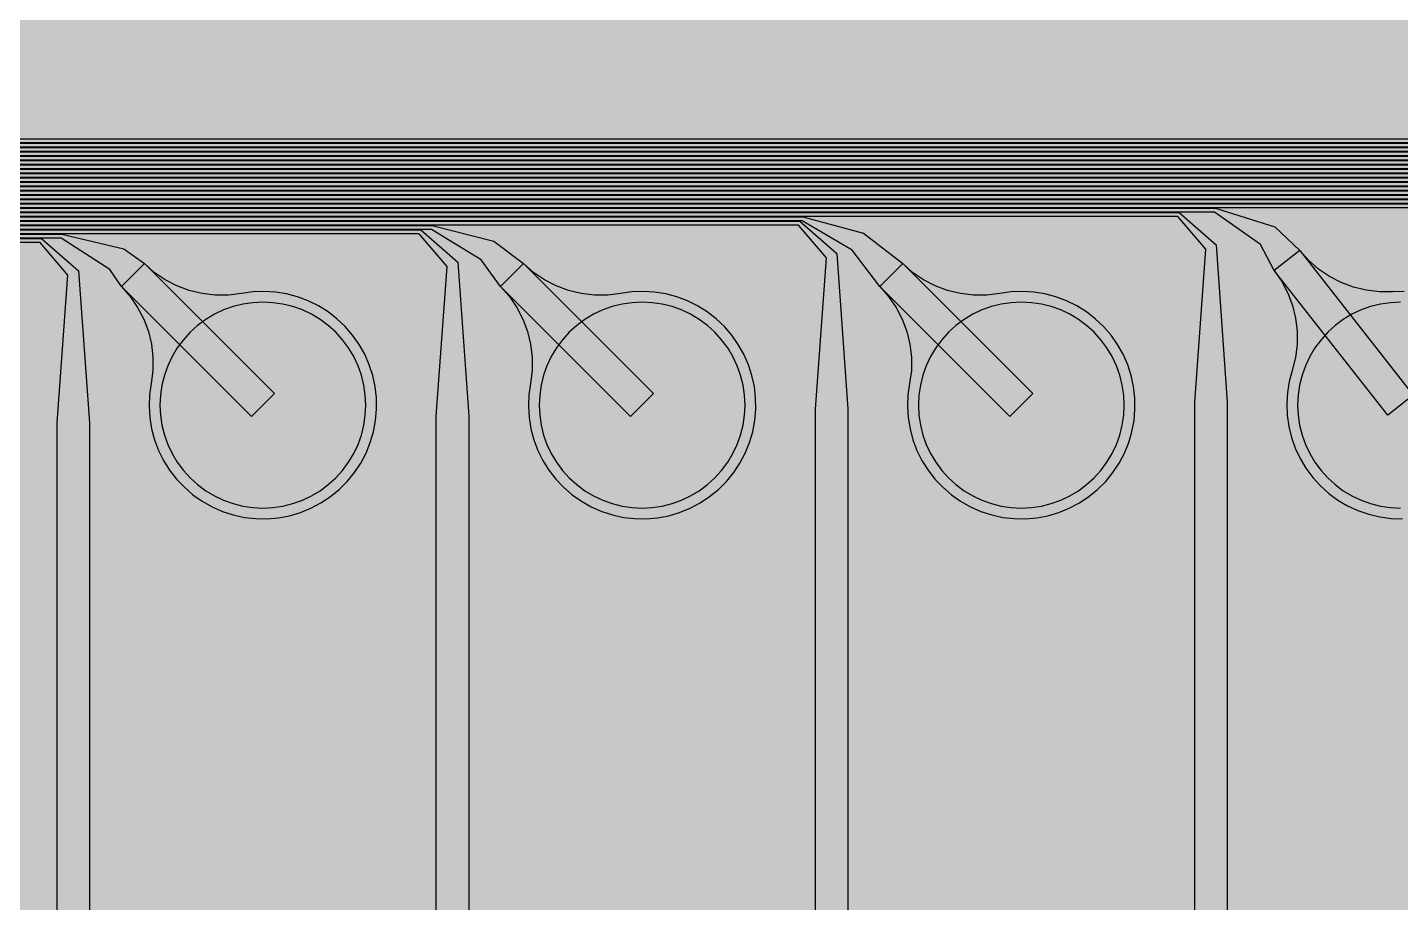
# Model space of a CAD drawing. Header units: metres. Extents: x -7231 to 10969, y -37556 to 1873.
# Drawn here: x -3886 to -2618, y -19390 to -18582 of the extents above; entities that cross this region are included whole.
import ezdxf

# ---------------------------------------------------------------- set-up
doc = ezdxf.new("R2010")
doc.units = ezdxf.units.M
for name, color, linetype in [('Metal1', 4, 'CONTINUOUS'), ('Metal2', 3, 'CONTINUOUS'), ('Polyimide', 7, 'CONTINUOUS'), ('Polyimide_Negative', 5, 'CONTINUOUS')]:
    doc.layers.add(name, color=color, linetype=linetype)

msp = doc.modelspace()

# ---------------------------------------------------------------- hatches: boundary and pattern name
at = {"layer": 'Polyimide'}
msp.add_hatch(color=7, dxfattribs=at).paths.add_polyline_path([(4065.7, -468), (4066.7, -502), (4068.5, -536), (4071.4, -570), (4075.5, -604), (4081, -638), (4088, -672), (4096.5, -706), (4106.6, -740), (4118.3, -774), (4131.6, -808), (4146.5, -842), (4162.9, -876), (4180.7, -910), (4199.8, -944), (4220.2, -978), (4241.7, -1012), (4264.2, -1046), (4287.5, -1080), (4311.5, -1114), (4336, -1148), (4360.9, -1182), (4385.9, -1216), (4410.9, -1250), (4435.7, -1284), (4460.2, -1318), (4484.2, -1352), (4507.5, -1385.9), (4530, -1419.9), (4551.5, -1453.9), (4571.9, -1487.9), (4591.1, -1521.9), (4608.9, -1555.9), (4625.3, -1589.9), (4640.1, -1623.9), (4653.4, -1657.9), (4665.1, -1691.9), (4675.2, -1725.9), (4683.7, -1759.9), (4690.7, -1793.9), (4696.2, -1827.9), (4700.3, -1861.9), (4703.2, -1895.9), (4705.1, -1929.9), (4706.1, -1963.9), (4706.4, -1997.9), (4706.5, -2031.9), (4706.5, -4793), (4710, -4838.4), (4720.2, -4882.7), (4737.1, -4925), (4760.1, -4964.2), (4788.9, -4999.5), (4822.6, -5030), (4860.5, -5055.1), (4901.8, -5074.2), (4901.8, -5074.2), (4970.7, -5105.2), (5034.7, -5145.3), (5092.8, -5193.5), (5143.8, -5249.2), (5186.9, -5311.2), (5221.2, -5378.4), (5246.2, -5449.7), (5261.4, -5523.7), (5266.5, -5599), (5261.4, -5674.3), (5246.2, -5748.3), (5221.2, -5819.6), (5186.9, -5886.8), (5143.8, -5948.8), (5092.8, -6004.5), (5034.7, -6052.7), (4970.7, -6092.8), (4901.8, -6123.8), (4860.5, -6142.9), (4822.6, -6168), (4788.9, -6198.5), (4760.1, -6233.8), (4737.1, -6273), (4720.2, -6315.3), (4710, -6359.6), (4706.5, -6405), (4706.5, -9221.5), (4710, -9266.9), (4720.2, -9311.2), (4737.1, -9353.5), (4760.1, -9392.7), (4788.9, -9428), (4822.6, -9458.5), (4860.5, -9483.6), (4901.8, -9502.7), (4970.7, -9533.7), (5034.7, -9573.8), (5092.8, -9622), (5143.8, -9677.7), (5186.9, -9739.7), (5221.2, -9806.9), (5246.2, -9878.2), (5261.4, -9952.2), (5266.5, -10027.5), (5261.4, -10102.8), (5246.2, -10176.8), (5221.2, -10248.1), (5186.9, -10315.3), (5143.8, -10377.3), (5092.8, -10433), (5034.7, -10481.2), (4970.7, -10521.3), (4901.8, -10552.3), (4860.5, -10571.4), (4822.6, -10596.5), (4788.9, -10627), (4760.1, -10662.3), (4737.1, -10701.5), (4720.2, -10743.8), (4710, -10788.1), (4706.5, -10833.5), (4706.5, -13650), (4710, -13695.4), (4720.2, -13739.7), (4737.1, -13782), (4760.1, -13821.2), (4788.9, -13856.5), (4822.6, -13887), (4860.5, -13912.1), (4901.8, -13931.2), (4970.7, -13962.2), (5034.7, -14002.2), (5092.8, -14050.5), (5143.8, -14106.2), (5186.9, -14168.2), (5221.2, -14235.4), (5246.2, -14306.7), (5261.4, -14380.7), (5266.5, -14456), (5261.4, -14531.3), (5246.2, -14605.3), (5221.2, -14676.5), (5186.9, -14743.8), (5143.8, -14805.8), (5092.8, -14861.5), (5034.7, -14909.7), (4970.7, -14949.8), (4901.8, -14980.8), (4860.5, -14999.9), (4822.6, -15025), (4788.9, -15055.5), (4760.1, -15090.8), (4737.1, -15130), (4720.2, -15172.3), (4710, -15216.6), (4706.5, -15262), (4706.5, -15456), (4720.9, -15750), (4764.1, -16041.3), (4835.7, -16326.8), (4934.9, -16604), (5060.7, -16870.2), (5212.1, -17122.7), (5387.5, -17359.2), (5585.2, -17577.3), (5803.3, -17775), (6039.8, -17950.4), (6292.3, -18101.8), (6558.4, -18227.6), (6835.6, -18326.8), (7121.2, -18398.3), (7412.4, -18441.5), (7706.5, -18456), (9969, -18456), (10047.4, -18459.8), (10125.1, -18471.4), (10201.2, -18490.4), (10275.2, -18516.9), (10346.1, -18550.5), (10413.5, -18590.8), (10476.5, -18637.6), (10534.7, -18690.3), (10587.4, -18748.5), (10634.2, -18811.5), (10674.5, -18878.9), (10708.1, -18949.8), (10734.6, -19023.8), (10753.6, -19099.9), (10765.2, -19177.6), (10769, -19256), (10769, -20895.8), (10730.2, -20951.4), (10694.6, -21009.1), (10662.2, -21068.6), (10633.2, -21129.9), (10607.6, -21192.7), (10585.5, -21256.7), (10566.9, -21322), (10552, -21388.1), (10540.8, -21455), (10533.4, -21522.3), (10529.6, -21590), (10529.6, -21657.8), (10533.4, -21725.5), (10540.8, -21792.9), (10552, -21859.7), (10566.9, -21925.9), (10585.5, -21991.1), (10607.6, -22055.2), (10633.2, -22117.9), (10662.2, -22179.2), (10694.6, -22238.7), (10730.2, -22296.4), (10769, -22352), (10769, -32454.2), (10728.7, -32510.5), (10691.7, -32568.9), (10658, -32629.3), (10627.8, -32691.6), (10601.2, -32755.4), (10578.2, -32820.7), (10558.9, -32887.1), (10543.4, -32954.5), (10531.8, -33022.7), (10524, -33091.4), (10520.1, -33160.5), (10520.1, -33229.7), (10524, -33298.8), (10531.8, -33367.5), (10543.4, -33435.7), (10558.9, -33503.1), (10578.2, -33569.5), (10601.2, -33634.8), (10627.8, -33698.6), (10658, -33760.8), (10691.7, -33821.3), (10728.7, -33879.7), (10769, -33936), (10769, -36556), (10765.2, -36634.4), (10753.6, -36712.1), (10734.6, -36788.2), (10708.1, -36862.1), (10674.5, -36933.1), (10634.2, -37000.5), (10587.4, -37063.5), (10534.7, -37121.7), (10476.5, -37174.4), (10413.5, -37221.2), (10346.1, -37261.5), (10275.2, -37295.1), (10201.2, -37321.6), (10125.1, -37340.6), (10047.4, -37352.1), (9969, -37356), (-6231, -37356), (-6309.4, -37352.1), (-6387.1, -37340.6), (-6463.2, -37321.6), (-6537.2, -37295.1), (-6608.1, -37261.5), (-6675.5, -37221.2), (-6738.5, -37174.4), (-6796.7, -37121.7), (-6849.4, -37063.5), (-6896.2, -37000.5), (-6936.5, -36933.1), (-6970.1, -36862.1), (-6996.6, -36788.2), (-7015.6, -36712.1), (-7027.2, -36634.4), (-7031, -36556), (-7031, -33936), (-6990.7, -33879.8), (-6953.7, -33821.3), (-6920, -33760.9), (-6889.8, -33698.6), (-6863.2, -33634.8), (-6840.2, -33569.5), (-6820.9, -33503.1), (-6805.4, -33435.7), (-6793.7, -33367.5), (-6785.9, -33298.8), (-6782, -33229.7), (-6782, -33160.5), (-6785.9, -33091.4), (-6793.7, -33022.7), (-6805.4, -32954.5), (-6820.9, -32887.1), (-6840.2, -32820.6), (-6863.2, -32755.4), (-6889.8, -32691.5), (-6920, -32629.3), (-6953.7, -32568.9), (-6990.7, -32510.4), (-7031, -32454.2), (-7031, -22364.8), (-6990.7, -22308.6), (-6953.7, -22250.1), (-6920, -22189.7), (-6889.8, -22127.5), (-6863.2, -22063.6), (-6840.2, -21998.4), (-6820.9, -21931.9), (-6805.4, -21864.5), (-6793.7, -21796.3), (-6785.9, -21727.6), (-6782, -21658.5), (-6782, -21589.3), (-6785.9, -21520.3), (-6793.7, -21451.5), (-6805.4, -21383.3), (-6820.9, -21315.9), (-6840.2, -21249.5), (-6863.2, -21184.2), (-6889.8, -21120.4), (-6920, -21058.1), (-6953.7, -20997.7), (-6990.7, -20939.3), (-7031, -20883), (-7031, -19256), (-7027.2, -19177.6), (-7015.6, -19099.9), (-6996.6, -19023.8), (-6970.1, -18949.8), (-6936.5, -18878.9), (-6896.2, -18811.5), (-6849.4, -18748.5), (-6796.7, -18690.3), (-6738.5, -18637.6), (-6675.5, -18590.8), (-6608.1, -18550.5), (-6537.2, -18516.9), (-6463.2, -18490.4), (-6387.1, -18471.4), (-6309.4, -18459.8), (-6231, -18456), (-3968.5, -18456), (-3674.4, -18441.5), (-3383.2, -18398.3), (-3097.6, -18326.8), (-2820.4, -18227.6), (-2554.3, -18101.8), (-2301.8, -17950.4), (-2065.3, -17775), (-1847.2, -17577.3), (-1649.5, -17359.2), (-1474.1, -17122.7), (-1322.7, -16870.2), (-1196.9, -16604), (-1097.7, -16326.8), (-1026.1, -16041.3), (-982.9, -15750), (-968.5, -15456), (-968.5, -15262), (-972, -15216.6), (-982.2, -15172.3), (-999.1, -15130), (-1022.1, -15090.8), (-1050.9, -15055.5), (-1084.6, -15025), (-1122.5, -14999.9), (-1163.8, -14980.8), (-1232.7, -14949.8), (-1296.7, -14909.7), (-1354.8, -14861.5), (-1405.8, -14805.8), (-1448.9, -14743.8), (-1483.2, -14676.5), (-1508.2, -14605.3), (-1523.4, -14531.3), (-1528.5, -14456), (-1523.4, -14380.7), (-1508.2, -14306.7), (-1483.2, -14235.4), (-1448.9, -14168.2), (-1405.8, -14106.2), (-1354.8, -14050.5), (-1296.7, -14002.2), (-1232.7, -13962.2), (-1163.8, -13931.2), (-1122.5, -13912.1), (-1084.6, -13887), (-1050.9, -13856.5), (-1022.1, -13821.2), (-999.1, -13782), (-982.2, -13739.7), (-972, -13695.4), (-968.5, -13650), (-968.5, -12309.6), (-972, -12264.3), (-982.2, -12219.9), (-999.1, -12177.7), (-1022.1, -12138.5), (-1050.9, -12103.2), (-1084.6, -12072.6), (-1122.5, -12047.5), (-1163.8, -12028.5), (-1232.7, -11997.4), (-1296.7, -11957.4), (-1354.8, -11909.1), (-1405.8, -11853.5), (-1448.9, -11791.5), (-1483.2, -11724.2), (-1508.2, -11653), (-1523.4, -11579), (-1528.5, -11503.7), (-1523.4, -11428.3), (-1508.2, -11354.4), (-1483.2, -11283.1), (-1448.9, -11215.9), (-1405.8, -11153.8), (-1354.8, -11098.2), (-1296.7, -11049.9), (-1232.7, -11009.9), (-1163.8, -10978.8), (-1122.5, -10959.8), (-1084.6, -10934.7), (-1050.9, -10904.1), (-1022.1, -10868.9), (-999.1, -10829.6), (-982.2, -10787.4), (-972, -10743), (-968.5, -10697.7), (-968.5, -9357.3), (-972, -9311.9), (-982.2, -9267.6), (-999.1, -9225.4), (-1022.1, -9186.1), (-1050.9, -9150.8), (-1084.6, -9120.3), (-1122.5, -9095.2), (-1163.8, -9076.2), (-1163.8, -9076.2), (-1232.7, -9045.1), (-1296.7, -9005.1), (-1354.8, -8956.8), (-1405.8, -8901.1), (-1448.9, -8839.1), (-1483.2, -8771.9), (-1508.2, -8700.6), (-1523.4, -8626.7), (-1528.5, -8551.3), (-1523.4, -8476), (-1508.2, -8402), (-1483.2, -8330.8), (-1448.9, -8263.5), (-1405.8, -8201.5), (-1354.8, -8145.9), (-1296.7, -8097.6), (-1232.7, -8057.6), (-1163.8, -8026.5), (-1163.8, -8026.5), (-1122.5, -8007.4), (-1084.6, -7982.4), (-1050.9, -7951.8), (-1022.1, -7916.5), (-999.1, -7877.3), (-982.2, -7835), (-972, -7790.7), (-968.5, -7745.4), (-968.5, -6405), (-972, -6359.6), (-982.2, -6315.3), (-999.1, -6273), (-1022.1, -6233.8), (-1050.9, -6198.5), (-1084.6, -6168), (-1122.5, -6142.9), (-1163.8, -6123.8), (-1163.8, -6123.8), (-1232.7, -6092.8), (-1296.7, -6052.7), (-1354.8, -6004.5), (-1405.8, -5948.8), (-1448.9, -5886.8), (-1483.2, -5819.6), (-1508.2, -5748.3), (-1523.4, -5674.3), (-1528.5, -5599), (-1523.4, -5523.7), (-1508.2, -5449.7), (-1483.2, -5378.4), (-1448.9, -5311.2), (-1405.8, -5249.2), (-1354.8, -5193.5), (-1296.7, -5145.3), (-1232.7, -5105.2), (-1163.8, -5074.2), (-1163.8, -5074.2), (-1122.5, -5055.1), (-1084.6, -5030), (-1050.9, -4999.5), (-1022.1, -4964.2), (-999.1, -4925), (-982.2, -4882.7), (-972, -4838.4), (-968.5, -4793), (-968.5, -2031.9), (-968.4, -1997.9), (-968.1, -1963.9), (-967.1, -1929.9), (-965.2, -1895.9), (-962.2, -1861.9), (-958, -1827.9), (-952.4, -1793.9), (-945.3, -1759.9), (-936.6, -1725.9), (-926.4, -1691.9), (-914.4, -1657.9), (-900.9, -1623.9), (-885.7, -1589.9), (-869.1, -1555.9), (-850.9, -1521.9), (-831.4, -1487.9), (-810.6, -1453.9), (-788.7, -1419.9), (-765.8, -1385.9), (-742.1, -1352), (-717.6, -1318), (-692.7, -1284), (-667.4, -1250), (-641.9, -1216), (-616.4, -1182), (-591.1, -1148), (-566.1, -1114), (-541.7, -1080), (-517.9, -1046), (-495, -1012), (-473.1, -978), (-452.4, -944), (-432.8, -910), (-414.7, -876), (-398, -842), (-382.9, -808), (-369.3, -774), (-357.4, -740), (-347.1, -706), (-338.4, -672), (-331.3, -638), (-325.7, -604), (-321.5, -570), (-318.6, -536), (-316.7, -502), (-315.7, -468), (-315.3, -434), (-315.2, -400), (-315.2, 401), (-315.2, 451), (-315.2, 1644), (-270.2, 1644), (-270, 1637.1), (-269.4, 1630.3), (-268.2, 1623.5), (-266.7, 1616.8), (-264.7, 1610.2), (-262.3, 1603.8), (-259.4, 1597.6), (-256.2, 1591.5), (-252.6, 1585.7), (-248.6, 1580.1), (-244.2, 1574.8), (-239.5, 1569.8), (-234.5, 1565.1), (-229.2, 1560.7), (-223.6, 1556.7), (-217.8, 1553.1), (-211.7, 1549.8), (-205.4, 1547), (-199, 1544.6), (-192.4, 1542.6), (-185.7, 1541), (-179, 1539.9), (-172.1, 1539.2), (-165.2, 1539), (-158.4, 1539.2), (-151.5, 1539.9), (-144.8, 1541), (-138.1, 1542.6), (-131.5, 1544.6), (-125.1, 1547), (-118.8, 1549.8), (-112.8, 1553.1), (-106.9, 1556.7), (-101.3, 1560.7), (-96, 1565.1), (-91, 1569.8), (-86.3, 1574.8), (-81.9, 1580.1), (-77.9, 1585.7), (-74.3, 1591.5), (-71.1, 1597.6), (-68.2, 1603.8), (-65.8, 1610.2), (-63.8, 1616.8), (-62.3, 1623.5), (-61.1, 1630.3), (-60.5, 1637.1), (-60.2, 1644), (1853, 1644), (1853, 1573), (3815.2, 1573), (3815.5, 1579.5), (3816.1, 1586.1), (3817.2, 1592.5), (3818.7, 1598.9), (3820.6, 1605.1), (3822.9, 1611.3), (3825.6, 1617.2), (3828.6, 1623), (3832.1, 1628.6), (3835.9, 1633.9), (3840.1, 1638.9), (3844.5, 1643.7), (3849.3, 1648.2), (3854.4, 1652.3), (3859.7, 1656.1), (3865.2, 1659.6), (3871, 1662.7), (3877, 1665.4), (3883.1, 1667.7), (3889.4, 1669.6), (3895.7, 1671.1), (3902.2, 1672.1), (3908.7, 1672.8), (3915.2, 1673), (3921.8, 1672.8), (3928.3, 1672.1), (3934.8, 1671.1), (3941.1, 1669.6), (3947.4, 1667.7), (3953.5, 1665.4), (3959.5, 1662.7), (3965.2, 1659.6), (3970.8, 1656.1), (3976.1, 1652.3), (3981.2, 1648.2), (3986, 1643.7), (3990.4, 1638.9), (3994.6, 1633.9), (3998.4, 1628.6), (4001.9, 1623), (4004.9, 1617.2), (4007.6, 1611.3), (4009.9, 1605.1), (4011.8, 1598.9), (4013.3, 1592.5), (4014.4, 1586.1), (4015, 1579.5), (4015.2, 1573), (4065.2, 1573), (4065.2, 451), (4065.2, 401), (4065.2, -400), (4065.3, -434), (4065.7, -468)])

# ---------------------------------------------------------------- linework, layer by layer
at = {"layer": 'Metal1'}
for points in [[(553.7, -21230.7), (-5962.2, -21230.7), (-5993.2, -21199.7), (-5993.2, -18720.3), (-5962.2, -18689.2), (-22.8, -18689.2)], [(-24.2, -18692.8), (-5960.8, -18692.8), (-5989.7, -18721.7), (-5989.7, -21198.3), (-5960.8, -21227.2), (552.3, -21227.2)], [(545.7, -21222.7), (-5954.2, -21222.7), (-5985.2, -21191.7), (-5985.2, -18728.3), (-5954.2, -18697.2), (-372.8, -18697.2)], [(-374.2, -18700.8), (-5952.8, -18700.8), (-5981.7, -18729.7), (-5981.7, -21190.3), (-5952.8, -21219.2), (544.3, -21219.2)], [(537.7, -21214.7), (-5946.2, -21214.7), (-5977.2, -21183.7), (-5977.2, -18736.3), (-5946.2, -18705.2), (-722.8, -18705.2)], [(-724.2, -18708.8), (-5944.8, -18708.8), (-5973.7, -18737.7), (-5973.7, -21182.3), (-5944.8, -21211.2), (536.3, -21211.2)], [(529.7, -21206.7), (-5938.2, -21206.7), (-5969.2, -21175.7), (-5969.2, -18744.3), (-5938.2, -18713.2), (-1072.8, -18713.2)], [(-1074.2, -18716.8), (-5936.8, -18716.8), (-5965.7, -18745.7), (-5965.7, -21174.3), (-5936.8, -21203.2), (528.3, -21203.2)], [(521.7, -21198.7), (-5930.2, -21198.7), (-5961.2, -21167.7), (-5961.2, -18752.3), (-5930.2, -18721.2), (-1422.8, -18721.2)], [(-1424.2, -18724.8), (-5928.8, -18724.8), (-5957.7, -18753.7), (-5957.7, -21166.3), (-5928.8, -21195.2), (520.3, -21195.2)], [(513.7, -21190.7), (-5922.2, -21190.7), (-5953.2, -21159.7), (-5953.2, -18760.3), (-5922.2, -18729.2), (-1772.8, -18729.2)], [(-1774.2, -18732.8), (-5920.8, -18732.8), (-5949.7, -18761.7), (-5949.7, -21158.3), (-5920.8, -21187.2), (512.3, -21187.2)], [(505.7, -21182.7), (-5914.2, -21182.7), (-5945.2, -21151.7), (-5945.2, -18768.3), (-5914.2, -18737.2), (-2122.8, -18737.2)], [(-2124.2, -18740.8), (-5912.8, -18740.8), (-5941.7, -18769.7), (-5941.7, -21150.3), (-5912.8, -21179.2), (504.3, -21179.2)], [(497.7, -21174.7), (-5906.2, -21174.7), (-5937.2, -21143.7), (-5937.2, -18776.3), (-5906.2, -18745.2), (-2472.8, -18745.2)], [(-2474.2, -18748.8), (-5904.8, -18748.8), (-5933.7, -18777.7), (-5933.7, -21142.3), (-5904.8, -21171.2), (496.3, -21171.2)], [(489.7, -21166.7), (-5898.2, -21166.7), (-5929.2, -21135.7), (-5929.2, -18784.3), (-5898.2, -18753.2), (-2822.8, -18753.2), (-2788.7, -18783), (-2778.5, -18928.3), (-2778.5, -19671), (-2808.5, -19671), (-2808.5, -18928.3), (-2798.3, -18787), (-2824.2, -18756.8), (-5896.8, -18756.8), (-5925.7, -18785.7), (-5925.7, -21134.3), (-5896.8, -21163.2), (488.3, -21163.2)], [(481.7, -21158.7), (-5890.2, -21158.7), (-5921.2, -21127.7), (-5921.2, -18792.3), (-5890.2, -18761.2), (-3172.8, -18761.2), (-3138.7, -18791), (-3128.5, -18934.7), (-3128.5, -19671), (-3158.5, -19671), (-3158.5, -18934.7), (-3148.3, -18795), (-3174.2, -18764.8), (-5888.8, -18764.8), (-5917.7, -18793.7), (-5917.7, -21126.3), (-5888.8, -21155.2), (480.3, -21155.2)], [(473.7, -21150.7), (-5882.2, -21150.7), (-5913.2, -21119.7), (-5913.2, -18800.3), (-5882.2, -18769.2), (-3522.8, -18769.2), (-3488.7, -18799), (-3478.5, -18941.1), (-3478.5, -19671), (-3508.5, -19671), (-3508.5, -18941.1), (-3498.3, -18803), (-3524.2, -18772.8), (-5880.8, -18772.8), (-5909.7, -18801.7), (-5909.7, -21118.3), (-5880.8, -21147.2), (472.3, -21147.2)], [(465.7, -21142.7), (-5874.2, -21142.7), (-5905.2, -21111.7), (-5905.2, -18808.3), (-5874.2, -18777.2), (-3872.8, -18777.2), (-3838.6, -18807), (-3828.5, -18947.5), (-3828.5, -19671), (-3858.5, -19671), (-3858.5, -18947.5), (-3848.4, -18811), (-3874.2, -18780.8), (-5872.8, -18780.8), (-5901.7, -18809.7), (-5901.7, -21110.3), (-5872.8, -21139.2), (464.3, -21139.2)]]:
    msp.add_lwpolyline(points, dxfattribs=at)
at = {"layer": 'Metal2'}
for points in [[(557.7, -21234.7), (-5966.2, -21234.7), (-5997.2, -21203.7), (-5997.2, -18716.3), (-5966.2, -18685.2), (10.8, -18685.2)], [(9.8, -18688.8), (-5964.8, -18688.8), (-5993.7, -18717.7), (-5993.7, -21202.3), (-5964.8, -21231.2), (556.3, -21231.2)], [(549.7, -21226.7), (-5958.2, -21226.7), (-5989.2, -21195.7), (-5989.2, -18724.3), (-5958.2, -18693.2), (-339.3, -18693.2)], [(-340.2, -18696.8), (-5956.8, -18696.8), (-5985.7, -18725.7), (-5985.7, -21194.3), (-5956.8, -21223.2), (548.3, -21223.2)], [(541.7, -21218.7), (-5950.2, -21218.7), (-5981.2, -21187.7), (-5981.2, -18732.3), (-5950.2, -18701.2), (-689.3, -18701.2)], [(-690.2, -18704.8), (-5948.8, -18704.8), (-5977.7, -18733.7), (-5977.7, -21186.3), (-5948.8, -21215.2), (540.3, -21215.2)], [(533.7, -21210.7), (-5942.2, -21210.7), (-5973.2, -21179.7), (-5973.2, -18740.3), (-5942.2, -18709.2), (-1039.3, -18709.2)], [(-1040.2, -18712.8), (-5940.8, -18712.8), (-5969.7, -18741.7), (-5969.7, -21178.3), (-5940.8, -21207.2), (532.3, -21207.2)], [(525.7, -21202.7), (-5934.2, -21202.7), (-5965.2, -21171.7), (-5965.2, -18748.3), (-5934.2, -18717.2), (-1389.3, -18717.2)], [(-1390.2, -18720.8), (-5932.8, -18720.8), (-5961.7, -18749.7), (-5961.7, -21170.3), (-5932.8, -21199.2), (524.3, -21199.2)], [(517.7, -21194.7), (-5926.2, -21194.7), (-5957.2, -21163.7), (-5957.2, -18756.3), (-5926.2, -18725.2), (-1739.3, -18725.2)], [(-1740.1, -18728.8), (-5924.8, -18728.8), (-5953.7, -18757.7), (-5953.7, -21162.3), (-5924.8, -21191.2), (516.3, -21191.2)], [(509.7, -21186.7), (-5918.2, -21186.7), (-5949.2, -21155.7), (-5949.2, -18764.3), (-5918.2, -18733.2), (-2089.3, -18733.2)], [(-2090.1, -18736.8), (-5916.8, -18736.8), (-5945.7, -18765.7), (-5945.7, -21154.3), (-5916.8, -21183.2), (508.3, -21183.2)], [(501.7, -21178.7), (-5910.2, -21178.7), (-5941.2, -21147.7), (-5941.2, -18772.3), (-5910.2, -18741.2), (-2439.3, -18741.2)], [(-2440.1, -18744.8), (-5908.8, -18744.8), (-5937.7, -18773.7), (-5937.7, -21146.3), (-5908.8, -21175.2), (500.3, -21175.2)], [(493.7, -21170.7), (-5902.2, -21170.7), (-5933.2, -21139.7), (-5933.2, -18780.3), (-5902.2, -18749.2), (-2789.3, -18749.2), (-2734.5, -18766.3), (-2711.4, -18788.2), (-2606.7, -18921.7), (-2630.3, -18940.3), (-2735.1, -18806.7), (-2747.9, -18782.9), (-2790.1, -18752.8), (-5900.8, -18752.8), (-5929.7, -18781.7), (-5929.7, -21138.3), (-5900.8, -21167.2), (492.3, -21167.2)], [(485.7, -21162.7), (-5894.2, -21162.7), (-5925.2, -21131.7), (-5925.2, -18788.3), (-5894.2, -18757.2), (-3170.2, -18757.2), (-3114.1, -18772.4), (-3077.9, -18800.4), (-2957.9, -18920.4), (-2979.1, -18941.6), (-3099.1, -18821.6), (-3124.5, -18788), (-3170.8, -18760.8), (-5892.8, -18760.8), (-5921.7, -18789.7), (-5921.7, -21130.3), (-5892.8, -21159.2), (484.3, -21159.2)], [(477.7, -21154.7), (-5886.2, -21154.7), (-5917.2, -21123.7), (-5917.2, -18796.3), (-5886.2, -18765.2), (-3512.2, -18765.2), (-3455.5, -18779.6), (-3427.9, -18800.4), (-3307.9, -18920.4), (-3329.1, -18941.6), (-3449.1, -18821.6), (-3467, -18796.8), (-3512.8, -18768.8), (-5884.8, -18768.8), (-5913.7, -18797.7), (-5913.7, -21122.3), (-5884.8, -21151.2), (476.3, -21151.2)], [(469.7, -21146.7), (-5878.2, -21146.7), (-5909.2, -21115.7), (-5909.2, -18804.3), (-5878.2, -18773.2), (-3854.2, -18773.2), (-3796.8, -18786.6), (-3777.9, -18800.4), (-3657.9, -18920.4), (-3679.1, -18941.6), (-3799.1, -18821.6), (-3809.7, -18805.9), (-3854.8, -18776.8), (-5876.8, -18776.8), (-5905.7, -18805.7), (-5905.7, -21114.3), (-5876.8, -21143.2), (468.3, -21143.2)], [(-2615.3, -18826), (-2625.8, -18826.3), (-2638, -18826.4), (-2650.1, -18825), (-2661.9, -18822.1), (-2673.4, -18817.9), (-2684.2, -18812.3), (-2694.2, -18805.4), (-2703.4, -18797.3), (-2711.4, -18788.2), (-2735.1, -18806.7), (-2735.1, -18806.7), (-2728.1, -18816.8), (-2722.5, -18827.6), (-2718.2, -18839), (-2715.3, -18850.8), (-2713.9, -18862.9), (-2713.9, -18875.1), (-2715.5, -18887.2), (-2718.5, -18899), (-2721.2, -18909.1), (-2722.9, -18919.4), (-2723.5, -18929.9), (-2723.1, -18940.4), (-2721.6, -18950.7), (-2719.1, -18960.9), (-2715.7, -18970.8), (-2711.2, -18980.3), (-2705.8, -18989.3), (-2699.6, -18997.7), (-2692.5, -19005.5), (-2684.7, -19012.5), (-2676.3, -19018.7), (-2667.3, -19024), (-2657.8, -19028.4), (-2647.8, -19031.8), (-2637.7, -19034.2), (-2627.3, -19035.6), (-2616.8, -19036)]]:
    msp.add_lwpolyline(points, dxfattribs=at)
for points in [[(-3799.1, -18821.6), (-3791, -18830.7), (-3784.1, -18840.8), (-3778.5, -18851.6), (-3774.2, -18863), (-3771.4, -18874.8), (-3770, -18886.9), (-3770, -18899.1), (-3771.6, -18911.2), (-3773.1, -18921.6), (-3773.5, -18932), (-3772.9, -18942.5), (-3771.2, -18952.8), (-3768.5, -18963), (-3764.8, -18972.8), (-3760.2, -18982.2), (-3754.6, -18991.1), (-3748.2, -18999.3), (-3741, -19006.9), (-3733.1, -19013.8), (-3724.5, -19019.8), (-3715.4, -19025), (-3705.8, -19029.2), (-3695.8, -19032.4), (-3685.6, -19034.6), (-3675.1, -19035.8), (-3664.7, -19035.9), (-3654.2, -19035), (-3643.9, -19033.1), (-3633.9, -19030.1), (-3624.2, -19026.2), (-3614.9, -19021.3), (-3606.2, -19015.5), (-3598.1, -19008.9), (-3590.6, -19001.4), (-3584, -18993.3), (-3578.2, -18984.6), (-3573.3, -18975.3), (-3569.4, -18965.6), (-3566.4, -18955.6), (-3564.5, -18945.3), (-3563.6, -18934.8), (-3563.7, -18924.4), (-3564.9, -18913.9), (-3567.1, -18903.7), (-3570.3, -18893.7), (-3574.5, -18884.1), (-3579.7, -18875), (-3585.7, -18866.4), (-3592.6, -18858.5), (-3600.2, -18851.3), (-3608.4, -18844.9), (-3617.3, -18839.3), (-3626.7, -18834.7), (-3636.5, -18831), (-3646.7, -18828.3), (-3657, -18826.6), (-3667.5, -18826), (-3677.9, -18826.4), (-3688.3, -18827.9), (-3700.4, -18829.5), (-3712.6, -18829.5), (-3724.7, -18828.1), (-3736.5, -18825.3), (-3747.9, -18821), (-3758.7, -18815.4), (-3768.8, -18808.5), (-3777.9, -18800.4), (-3799.1, -18821.6)], [(-3449.1, -18821.6), (-3441, -18830.7), (-3434.1, -18840.8), (-3428.5, -18851.6), (-3424.2, -18863), (-3421.4, -18874.8), (-3420, -18886.9), (-3420, -18899.1), (-3421.6, -18911.2), (-3423.1, -18921.6), (-3423.5, -18932), (-3422.9, -18942.5), (-3421.2, -18952.8), (-3418.5, -18963), (-3414.8, -18972.8), (-3410.2, -18982.2), (-3404.6, -18991.1), (-3398.2, -18999.3), (-3391, -19006.9), (-3383.1, -19013.8), (-3374.5, -19019.8), (-3365.4, -19025), (-3355.8, -19029.2), (-3345.8, -19032.4), (-3335.6, -19034.6), (-3325.1, -19035.8), (-3314.7, -19035.9), (-3304.2, -19035), (-3293.9, -19033.1), (-3283.9, -19030.1), (-3274.2, -19026.2), (-3264.9, -19021.3), (-3256.2, -19015.5), (-3248.1, -19008.9), (-3240.6, -19001.4), (-3234, -18993.3), (-3228.2, -18984.6), (-3223.3, -18975.3), (-3219.4, -18965.6), (-3216.4, -18955.6), (-3214.5, -18945.3), (-3213.6, -18934.8), (-3213.7, -18924.4), (-3214.9, -18913.9), (-3217.1, -18903.7), (-3220.3, -18893.7), (-3224.5, -18884.1), (-3229.7, -18875), (-3235.7, -18866.4), (-3242.6, -18858.5), (-3250.2, -18851.3), (-3258.4, -18844.9), (-3267.3, -18839.3), (-3276.7, -18834.7), (-3286.5, -18831), (-3296.7, -18828.3), (-3307, -18826.6), (-3317.5, -18826), (-3327.9, -18826.4), (-3338.3, -18827.9), (-3350.4, -18829.5), (-3362.6, -18829.5), (-3374.7, -18828.1), (-3386.5, -18825.3), (-3397.9, -18821), (-3408.7, -18815.4), (-3418.8, -18808.5), (-3427.9, -18800.4), (-3449.1, -18821.6)], [(-3099.1, -18821.6), (-3091, -18830.7), (-3084.1, -18840.8), (-3078.5, -18851.6), (-3074.2, -18863), (-3071.4, -18874.8), (-3070, -18886.9), (-3070, -18899.1), (-3071.6, -18911.2), (-3073.1, -18921.6), (-3073.5, -18932), (-3072.9, -18942.5), (-3071.2, -18952.8), (-3068.5, -18963), (-3064.8, -18972.8), (-3060.2, -18982.2), (-3054.6, -18991.1), (-3048.2, -18999.3), (-3041, -19006.9), (-3033.1, -19013.8), (-3024.5, -19019.8), (-3015.4, -19025), (-3005.8, -19029.2), (-2995.8, -19032.4), (-2985.6, -19034.6), (-2975.1, -19035.8), (-2964.7, -19035.9), (-2954.2, -19035), (-2943.9, -19033.1), (-2933.9, -19030.1), (-2924.2, -19026.2), (-2914.9, -19021.3), (-2906.2, -19015.5), (-2898.1, -19008.9), (-2890.6, -19001.4), (-2884, -18993.3), (-2878.2, -18984.6), (-2873.3, -18975.3), (-2869.4, -18965.6), (-2866.4, -18955.6), (-2864.5, -18945.3), (-2863.6, -18934.8), (-2863.7, -18924.4), (-2864.9, -18913.9), (-2867.1, -18903.7), (-2870.3, -18893.7), (-2874.5, -18884.1), (-2879.7, -18875), (-2885.7, -18866.4), (-2892.6, -18858.5), (-2900.2, -18851.3), (-2908.4, -18844.9), (-2917.3, -18839.3), (-2926.7, -18834.7), (-2936.5, -18831), (-2946.7, -18828.3), (-2957, -18826.6), (-2967.5, -18826), (-2977.9, -18826.4), (-2988.3, -18827.9), (-3000.4, -18829.5), (-3012.6, -18829.5), (-3024.7, -18828.1), (-3036.5, -18825.3), (-3047.9, -18821), (-3058.7, -18815.4), (-3068.8, -18808.5), (-3077.9, -18800.4), (-3099.1, -18821.6)]]:
    msp.add_lwpolyline(points, close=True, dxfattribs=at)
at = {"layer": 'Polyimide_Negative'}
for points in [[(-3573.5, -18931), (-3574, -18921.7), (-3575.3, -18912.5), (-3577.6, -18903.4), (-3580.7, -18894.6), (-3584.7, -18886.2), (-3589.5, -18878.2), (-3595.1, -18870.7), (-3601.3, -18863.8), (-3608.2, -18857.6), (-3615.7, -18852), (-3623.7, -18847.2), (-3632.1, -18843.2), (-3640.9, -18840.1), (-3650, -18837.8), (-3659.2, -18836.5), (-3668.5, -18836), (-3677.8, -18836.5), (-3687, -18837.8), (-3696.1, -18840.1), (-3704.9, -18843.2), (-3713.3, -18847.2), (-3721.3, -18852), (-3728.8, -18857.6), (-3735.7, -18863.8), (-3741.9, -18870.7), (-3747.5, -18878.2), (-3752.3, -18886.2), (-3756.3, -18894.6), (-3759.4, -18903.4), (-3761.7, -18912.5), (-3763, -18921.7), (-3763.5, -18931), (-3763, -18940.3), (-3761.7, -18949.5), (-3759.4, -18958.6), (-3756.3, -18967.4), (-3752.3, -18975.8), (-3747.5, -18983.8), (-3741.9, -18991.3), (-3735.7, -18998.2), (-3728.8, -19004.4), (-3721.3, -19010), (-3713.3, -19014.8), (-3704.9, -19018.8), (-3696.1, -19021.9), (-3687, -19024.2), (-3677.8, -19025.5), (-3668.5, -19026), (-3659.2, -19025.5), (-3650, -19024.2), (-3640.9, -19021.9), (-3632.1, -19018.8), (-3623.7, -19014.8), (-3615.7, -19010), (-3608.2, -19004.4), (-3601.3, -18998.2), (-3595.1, -18991.3), (-3589.5, -18983.8), (-3584.7, -18975.8), (-3580.7, -18967.4), (-3577.6, -18958.6), (-3575.3, -18949.5), (-3574, -18940.3), (-3573.5, -18931)], [(-3223.5, -18931), (-3224, -18921.7), (-3225.3, -18912.5), (-3227.6, -18903.4), (-3230.7, -18894.6), (-3234.7, -18886.2), (-3239.5, -18878.2), (-3245.1, -18870.7), (-3251.3, -18863.8), (-3258.2, -18857.6), (-3265.7, -18852), (-3273.7, -18847.2), (-3282.1, -18843.2), (-3290.9, -18840.1), (-3300, -18837.8), (-3309.2, -18836.5), (-3318.5, -18836), (-3327.8, -18836.5), (-3337, -18837.8), (-3346.1, -18840.1), (-3354.9, -18843.2), (-3363.3, -18847.2), (-3371.3, -18852), (-3378.8, -18857.6), (-3385.7, -18863.8), (-3391.9, -18870.7), (-3397.5, -18878.2), (-3402.3, -18886.2), (-3406.3, -18894.6), (-3409.4, -18903.4), (-3411.7, -18912.5), (-3413, -18921.7), (-3413.5, -18931), (-3413, -18940.3), (-3411.7, -18949.5), (-3409.4, -18958.6), (-3406.3, -18967.4), (-3402.3, -18975.8), (-3397.5, -18983.8), (-3391.9, -18991.3), (-3385.7, -18998.2), (-3378.8, -19004.4), (-3371.3, -19010), (-3363.3, -19014.8), (-3354.9, -19018.8), (-3346.1, -19021.9), (-3337, -19024.2), (-3327.8, -19025.5), (-3318.5, -19026), (-3309.2, -19025.5), (-3300, -19024.2), (-3290.9, -19021.9), (-3282.1, -19018.8), (-3273.7, -19014.8), (-3265.7, -19010), (-3258.2, -19004.4), (-3251.3, -18998.2), (-3245.1, -18991.3), (-3239.5, -18983.8), (-3234.7, -18975.8), (-3230.7, -18967.4), (-3227.6, -18958.6), (-3225.3, -18949.5), (-3224, -18940.3), (-3223.5, -18931)], [(-2873.5, -18931), (-2874, -18921.7), (-2875.3, -18912.5), (-2877.6, -18903.4), (-2880.7, -18894.6), (-2884.7, -18886.2), (-2889.5, -18878.2), (-2895.1, -18870.7), (-2901.3, -18863.8), (-2908.2, -18857.6), (-2915.7, -18852), (-2923.7, -18847.2), (-2932.1, -18843.2), (-2940.9, -18840.1), (-2950, -18837.8), (-2959.2, -18836.5), (-2968.5, -18836), (-2977.8, -18836.5), (-2987, -18837.8), (-2996.1, -18840.1), (-3004.9, -18843.2), (-3013.3, -18847.2), (-3021.3, -18852), (-3028.8, -18857.6), (-3035.7, -18863.8), (-3041.9, -18870.7), (-3047.5, -18878.2), (-3052.3, -18886.2), (-3056.3, -18894.6), (-3059.4, -18903.4), (-3061.7, -18912.5), (-3063, -18921.7), (-3063.5, -18931), (-3063, -18940.3), (-3061.7, -18949.5), (-3059.4, -18958.6), (-3056.3, -18967.4), (-3052.3, -18975.8), (-3047.5, -18983.8), (-3041.9, -18991.3), (-3035.7, -18998.2), (-3028.8, -19004.4), (-3021.3, -19010), (-3013.3, -19014.8), (-3004.9, -19018.8), (-2996.1, -19021.9), (-2987, -19024.2), (-2977.8, -19025.5), (-2968.5, -19026), (-2959.2, -19025.5), (-2950, -19024.2), (-2940.9, -19021.9), (-2932.1, -19018.8), (-2923.7, -19014.8), (-2915.7, -19010), (-2908.2, -19004.4), (-2901.3, -18998.2), (-2895.1, -18991.3), (-2889.5, -18983.8), (-2884.7, -18975.8), (-2880.7, -18967.4), (-2877.6, -18958.6), (-2875.3, -18949.5), (-2874, -18940.3), (-2873.5, -18931)]]:
    msp.add_lwpolyline(points, close=True, dxfattribs=at)
msp.add_lwpolyline([(-2618.5, -18836), (-2627.8, -18836.5), (-2637, -18837.8), (-2646.1, -18840.1), (-2654.9, -18843.2), (-2663.3, -18847.2), (-2671.3, -18852), (-2678.8, -18857.6), (-2685.7, -18863.8), (-2691.9, -18870.7), (-2697.5, -18878.2), (-2702.3, -18886.2), (-2706.3, -18894.6), (-2709.4, -18903.4), (-2711.7, -18912.5), (-2713, -18921.7), (-2713.5, -18931), (-2713, -18940.3), (-2711.7, -18949.5), (-2709.4, -18958.6), (-2706.3, -18967.4), (-2702.3, -18975.8), (-2697.5, -18983.8), (-2691.9, -18991.3), (-2685.7, -18998.2), (-2678.8, -19004.4), (-2671.3, -19010), (-2663.3, -19014.8), (-2654.9, -19018.8), (-2646.1, -19021.9), (-2637, -19024.2), (-2627.8, -19025.5), (-2618.5, -19026)], dxfattribs=at)

doc.saveas('drawing.dxf')
